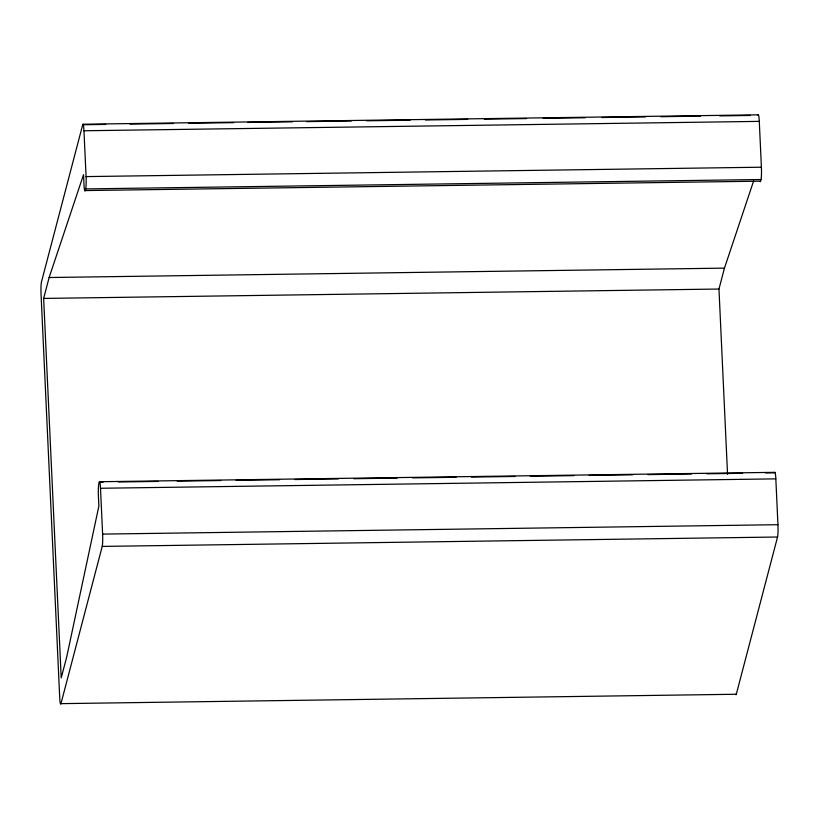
<?xml version="1.0" encoding="UTF-8"?>
<svg xmlns="http://www.w3.org/2000/svg" width="819" height="819" viewBox="0 0 819 819"><rect width="100%" height="100%" fill="white"/><g stroke="black" fill="none" stroke-linecap="round" stroke-linejoin="round"><path stroke-width="1.23" d="M105.723 124.427L82.709 124.744L41.452 281.982A9.695 0.921 89.2 0 0 41.052 294.297L59.715 697.624A9.695 0.921 89.2 0 0 60.964 703.644L736.291 694.256L777.548 537.018A9.695 0.921 89.2 0 0 777.948 524.703L775.828 478.869A9.695 0.921 89.2 0 0 774.579 472.85L765.622 472.972M103.092 482.186L99.253 482.237L98.812 483.886A9.695 0.921 89.2 0 0 98.413 496.201L98.874 506.07L66.697 657.022L61.21 677.927L43.642 298.423L49.13 277.518L83.538 174.662L83.988 184.531A9.695 0.921 89.2 0 0 85.237 190.561L760.564 181.163L761.005 179.515A9.695 0.921 89.2 0 0 761.404 167.209L759.285 121.376A9.695 0.921 89.2 0 0 758.036 115.356M85.237 190.561L85.678 188.913A9.695 0.921 89.2 0 0 86.077 176.597L83.958 130.764A9.695 0.921 89.2 0 0 82.709 124.744M60.964 703.644L102.221 546.406A9.695 0.921 89.2 0 0 102.621 534.101L100.502 488.267A9.695 0.921 89.2 0 0 99.253 482.237M727.548 474.314L718.969 289.035L724.457 268.13L753.603 181.009M82.944 124.232L758.363 114.834M130.026 124.089L173.515 123.485M188.861 123.27L233.63 122.645M247.696 122.451L292.465 121.826M306.531 121.632L351.3 121.007M366.646 120.792L410.135 120.188M425.481 119.973L467.69 119.39M484.316 119.154L526.525 118.571M543.151 118.335L585.36 117.752M601.985 117.516L645.474 116.912M660.831 116.707L700.48 116.155M719.666 115.888L750.358 115.459M83.958 130.764L759.285 121.376M86.077 176.597L761.404 167.209M85.678 188.913L761.005 179.515M49.13 277.518L724.457 268.13M43.642 298.423L718.969 289.035M99.488 481.736L774.907 472.338M118.438 481.971L158.087 481.429M177.273 481.162L220.761 480.548M236.107 480.343L279.596 479.739M294.942 479.524L338.431 478.92M353.777 478.705L397.266 478.101M412.612 477.886L456.101 477.282M471.447 477.067L514.936 476.463M530.282 476.248L573.771 475.644M589.117 475.429L632.606 474.825M647.952 474.611L691.441 474.006M706.787 473.791L742.598 473.3M100.502 488.267L775.828 478.869M102.621 534.101L777.948 524.703M102.221 546.406L777.548 537.018M736.291 694.256A9.695 0.921 89.2 0 1 735.677 694.195M760.564 181.163A9.695 0.921 89.2 0 1 760.052 181.388"/></g></svg>
